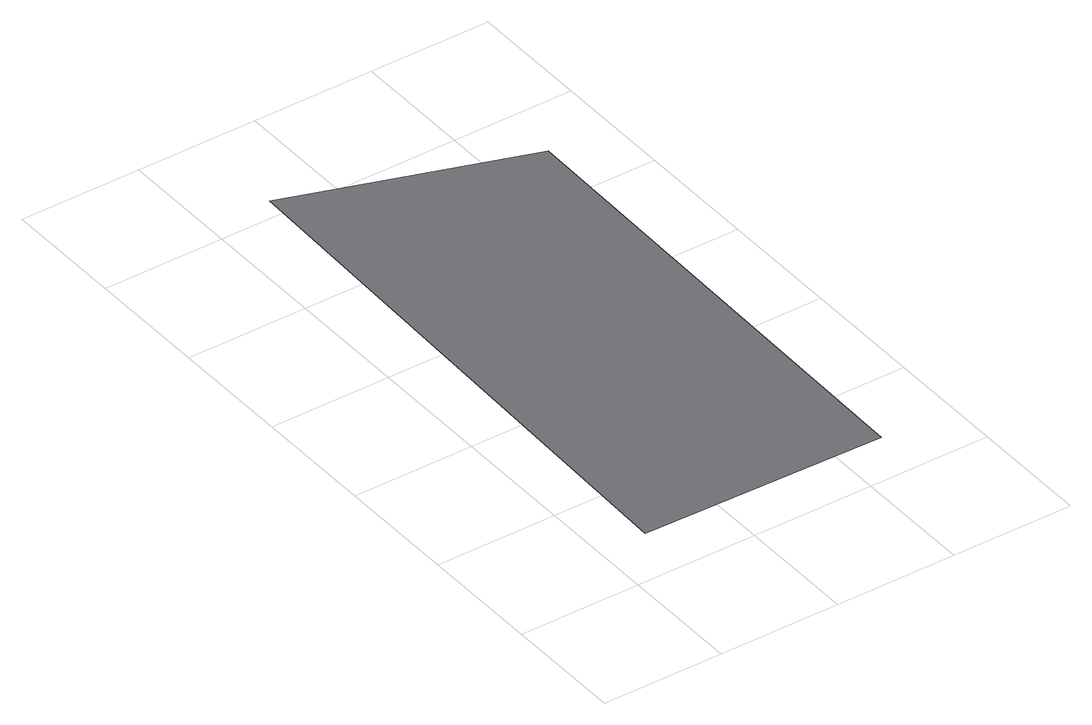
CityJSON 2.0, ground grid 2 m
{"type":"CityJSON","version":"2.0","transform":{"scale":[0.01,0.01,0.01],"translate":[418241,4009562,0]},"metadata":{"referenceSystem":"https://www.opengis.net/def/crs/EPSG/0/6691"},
"CityObjects":{
"road1":{"type":"Road","attributes":{"class":"9999","function":"9020","RoadStructureAttribute.sectionType":"1"},"geometry":[{"type":"MultiSurface","lod":"1","boundaries":[[[0,1,2,3]]]}]}
},
"vertices":[
[107,1034,0],[79,92,0],[479,85,0],[493,904,0]
]}
